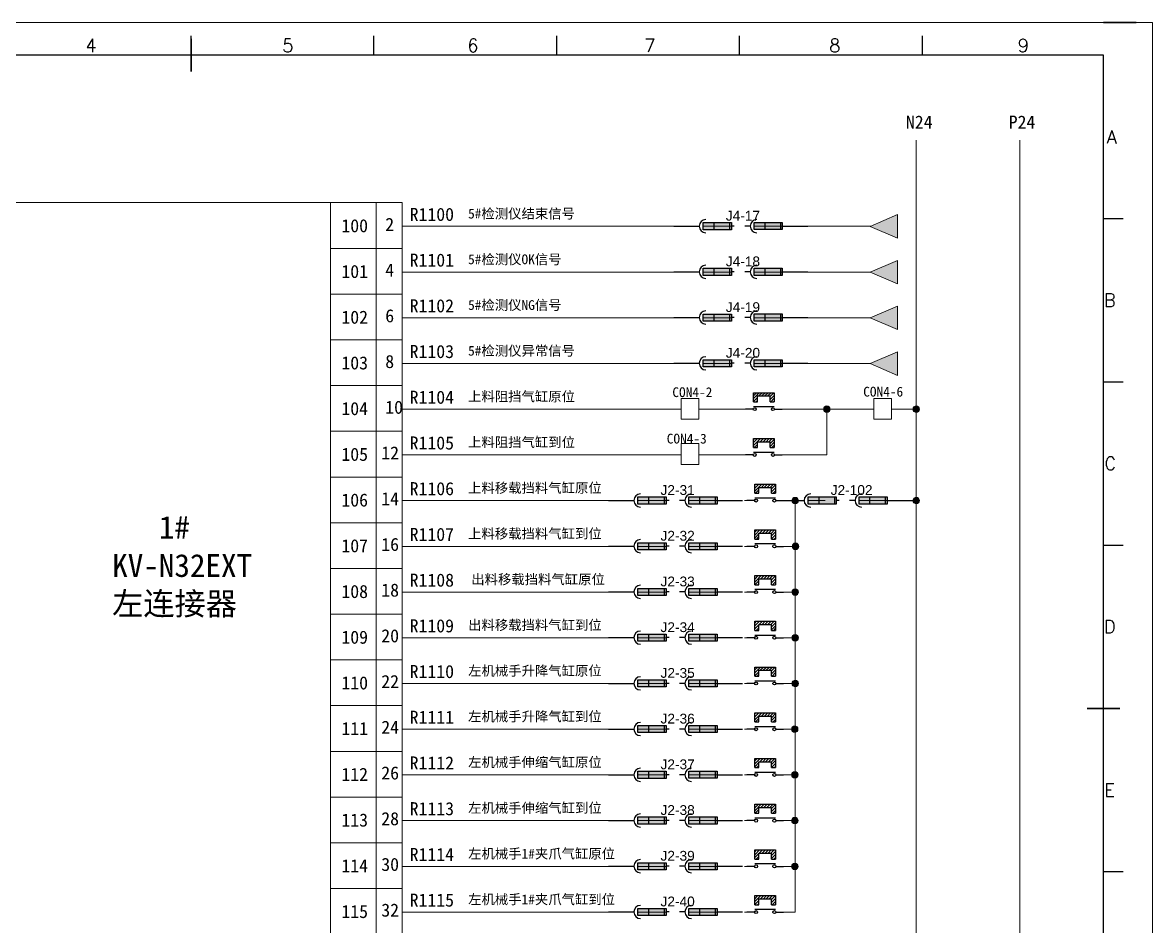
# Model space of a CAD drawing. Extents: x 2511 to 8703, y -745 to 3310.
# Drawn here: x 3263.3 to 3436.3, y 66.9 to 205.3 of the extents above; entities that cross this region are included whole.
import ezdxf
from ezdxf.enums import TextEntityAlignment as Align

# ---------------------------------------------------------------- set-up
doc = ezdxf.new("R2010")
doc.units = 0
doc.header["$MEASUREMENT"] = 0
for name, color, linetype in [('AE_BOR', 1, 'Continuous'), ('RED_1.5mm^2', 1, 'Continuous'), ('RED_14_THHN', 20, 'Continuous')]:
    doc.layers.add(name, color=color, linetype=linetype)
doc.styles.add('WD', font='romans.shx', dxfattribs={"bigfont": 'gbcbig.shx'})
doc.styles.add('样式 8', font='arial.ttf')

# ---------------------------------------------------------------- blocks, each defined once
blk = doc.blocks.new('gb_a2_a')
for p, q in [((584, 410), (25, 410)), ((584, 10), (584, 410))]:
    blk.add_line(p, q)
at = {"layer": 'AE_BOR', "color": 1, "lineweight": 15}
for p, q in [((4.93, 420), (598.93, 420)), ((598.93, 420), (598.93, 0))]:
    blk.add_line(p, q, dxfattribs=at)
at = {"layer": 'AE_BOR', "lineweight": 30}
blk.add_line((594, 420), (584, 420), dxfattribs=at)
at = {"layer": 'AE_BOR'}
for p, q in [((304.5, 410), (304.5, 416)), ((360.5, 410), (360.5, 416)), ((416.5, 410), (416.5, 416)), ((472.5, 410), (472.5, 416)), ((528.5, 410), (528.5, 416)), ((584, 360), (590, 360)), ((584, 310), (590, 310)), ((584, 260), (590, 260)), ((584, 160), (590, 160))]:
    blk.add_line(p, q, dxfattribs=at)
at = {"layer": 'AE_BOR', "color": 2, "lineweight": 30}
for p, q in [((304.5, 405), (304.5, 415)), ((579, 210), (589, 210))]:
    blk.add_line(p, q, dxfattribs=at)
at = {"layer": 'AE_BOR', "style": 'WD'}
for s, p in [('4', (273.82, 411)), ('5', (334.12, 411)), ('6', (390.81, 411)), ('7', (445.01, 411)), ('8', (501.67, 411)), ('9', (559.4, 411))]:
    blk.add_text(s, height=4, dxfattribs=at).set_placement(p, align=Align.CENTER)
for s, p in [('A', (588.05, 385)), ('B', (587.67, 335)), ('C', (587.86, 285)), ('D', (587.67, 235)), ('E', (587.48, 185))]:
    blk.add_text(s, height=4, dxfattribs=at).set_placement(p, align=Align.MIDDLE_RIGHT)
blk = doc.blocks.new('磁性开关')
at = {"linetype": 'ByBlock'}
h = blk.add_hatch(dxfattribs=at)
h.set_pattern_fill('ANSI31', color=256, scale=0.1, style=0)
h.set_pattern_definition([(45, (0, 0), (-0.224506403, 0.224506403), [])])
h.paths.add_polyline_path([(-1908.31, -775.79), (-1908.31, -776.69), (-1907.69, -776.69), (-1907.69, -775.29), (-1910.88, -775.29), (-1910.88, -776.69), (-1910.25, -776.69), (-1910.25, -775.79)])
for p, q in [((-1910.88, -776.69), (-1910.88, -775.29)), ((-1910.88, -775.29), (-1907.69, -775.29)), ((-1910.88, -776.69), (-1910.25, -776.69)), ((-1910.25, -776.69), (-1910.25, -775.79)), ((-1910.25, -775.79), (-1908.31, -775.79)), ((-1908.31, -776.69), (-1908.31, -775.79)), ((-1908.31, -776.69), (-1907.69, -776.69)), ((-1907.69, -775.29), (-1907.69, -776.69)), ((-1910.91, -777.81), (-1912.09, -777.81)), ((-1910.88, -777.39), (-1907.69, -777.39)), ((-1907.66, -777.81), (-1906.48, -777.81))]:
    blk.add_line(p, q, dxfattribs=at)
for centre in [(-1910.68, -777.81), (-1907.88, -777.81)]:
    blk.add_circle(centre, 0.225, dxfattribs=at)

msp = doc.modelspace()

# ---------------------------------------------------------------- hatches: boundary and pattern name
at = {"lineweight": 0}
for points in [[(3393.05, 174.04), (3397.26, 172.24), (3397.26, 175.85)], [(3393.05, 167.04), (3397.26, 165.24), (3397.26, 168.85)], [(3393.05, 160.04), (3397.26, 158.24), (3397.26, 161.85)], [(3393.05, 153.04), (3397.26, 151.24), (3397.26, 154.85)]]:
    msp.add_hatch(color=256, dxfattribs=at).paths.add_polyline_path(points)
h = msp.add_hatch(color=256, dxfattribs=at)
edge = h.paths.add_edge_path()
edge.add_arc((3386.42, 146.06), 0.5, 0, 360)
h = msp.add_hatch(color=256, dxfattribs=at)
edge = h.paths.add_edge_path()
edge.add_arc((3400.13, 146.06), 0.5, 0, 360)
h = msp.add_hatch(color=256, dxfattribs=at)
edge = h.paths.add_edge_path()
edge.add_arc((3381.58, 132.06), 0.5, 0, 360)
h = msp.add_hatch(color=256, dxfattribs=at)
edge = h.paths.add_edge_path()
edge.add_arc((3400.13, 132.06), 0.5, 0, 360)
h = msp.add_hatch(color=256, dxfattribs=at)
edge = h.paths.add_edge_path()
edge.add_arc((3381.62, 125.06), 0.5, 0, 360)
h = msp.add_hatch(color=256, dxfattribs=at)
edge = h.paths.add_edge_path()
edge.add_arc((3381.57, 118.06), 0.5, 0, 360)
h = msp.add_hatch(color=256, dxfattribs=at)
edge = h.paths.add_edge_path()
edge.add_arc((3381.57, 111.06), 0.5, 0, 360)
h = msp.add_hatch(color=256, dxfattribs=at)
edge = h.paths.add_edge_path()
edge.add_arc((3381.6, 104.06), 0.5, 0, 360)
h = msp.add_hatch(color=256, dxfattribs=at)
edge = h.paths.add_edge_path()
edge.add_arc((3381.51, 97.06), 0.5, 0, 360)
h = msp.add_hatch(color=256, dxfattribs=at)
edge = h.paths.add_edge_path()
edge.add_arc((3381.54, 90.06), 0.5, 0, 360)
h = msp.add_hatch(color=256, dxfattribs=at)
edge = h.paths.add_edge_path()
edge.add_arc((3381.54, 83.06), 0.5, 0, 360)
h = msp.add_hatch(color=256, dxfattribs=at)
edge = h.paths.add_edge_path()
edge.add_arc((3381.54, 76.06), 0.5, 0, 360)
at = {"layer": 'RED_1.5mm^2'}
h = msp.add_hatch(dxfattribs=at)
h.set_pattern_fill('ANGLE', color=0, scale=0.343, angle=-90)
h.set_pattern_definition([(270, (4631.7347, -941.572), (2.395855, -4e-16), [1.74244, -0.653415]), (360, (4631.7347, -941.572), (6e-16, 2.395855), [1.74244, -0.653415])])
h.paths.add_polyline_path([(3371.81, 173.54), (3371.81, 174.63), (3367.49, 174.63), (3367.49, 173.54)])
h = msp.add_hatch(color=6, dxfattribs=at)
h.dxf.hatch_style = 1
h.paths.add_polyline_path([(3371.81, 173.54), (3371.81, 174.63), (3367.49, 174.63), (3367.49, 173.54)])
h = msp.add_hatch(dxfattribs=at)
h.set_pattern_fill('ANGLE', color=0, scale=0.343, angle=-90)
h.set_pattern_definition([(270, (4639.536, -941.5688), (2.395855, -4e-16), [1.74244, -0.653415]), (360, (4639.536, -941.5688), (6e-16, 2.395855), [1.74244, -0.653415])])
h.paths.add_polyline_path([(3379.61, 173.55), (3379.61, 174.64), (3375.29, 174.64), (3375.29, 173.55)])
h = msp.add_hatch(color=6, dxfattribs=at)
h.dxf.hatch_style = 1
h.paths.add_polyline_path([(3379.61, 173.55), (3379.61, 174.64), (3375.29, 174.64), (3375.29, 173.55)])
h = msp.add_hatch(dxfattribs=at)
h.set_pattern_fill('ANGLE', color=0, scale=0.343, angle=-90)
h.set_pattern_definition([(270, (4631.7347, -948.572), (2.395855, -4e-16), [1.74244, -0.653415]), (360, (4631.7347, -948.572), (6e-16, 2.395855), [1.74244, -0.653415])])
h.paths.add_polyline_path([(3371.81, 166.54), (3371.81, 167.63), (3367.49, 167.63), (3367.49, 166.54)])
h = msp.add_hatch(color=6, dxfattribs=at)
h.dxf.hatch_style = 1
h.paths.add_polyline_path([(3371.81, 166.54), (3371.81, 167.63), (3367.49, 167.63), (3367.49, 166.54)])
h = msp.add_hatch(dxfattribs=at)
h.set_pattern_fill('ANGLE', color=0, scale=0.343, angle=-90)
h.set_pattern_definition([(270, (4639.536, -948.5688), (2.395855, -4e-16), [1.74244, -0.653415]), (360, (4639.536, -948.5688), (6e-16, 2.395855), [1.74244, -0.653415])])
h.paths.add_polyline_path([(3379.61, 166.55), (3379.61, 167.64), (3375.29, 167.64), (3375.29, 166.55)])
h = msp.add_hatch(color=6, dxfattribs=at)
h.dxf.hatch_style = 1
h.paths.add_polyline_path([(3379.61, 166.55), (3379.61, 167.64), (3375.29, 167.64), (3375.29, 166.55)])
h = msp.add_hatch(dxfattribs=at)
h.set_pattern_fill('ANGLE', color=0, scale=0.343, angle=-90)
h.set_pattern_definition([(270, (4631.7347, -955.572), (2.395855, -4e-16), [1.74244, -0.653415]), (360, (4631.7347, -955.572), (6e-16, 2.395855), [1.74244, -0.653415])])
h.paths.add_polyline_path([(3371.81, 159.54), (3371.81, 160.63), (3367.49, 160.63), (3367.49, 159.54)])
h = msp.add_hatch(color=6, dxfattribs=at)
h.dxf.hatch_style = 1
h.paths.add_polyline_path([(3371.81, 159.54), (3371.81, 160.63), (3367.49, 160.63), (3367.49, 159.54)])
h = msp.add_hatch(dxfattribs=at)
h.set_pattern_fill('ANGLE', color=0, scale=0.343, angle=-90)
h.set_pattern_definition([(270, (4639.536, -955.5688), (2.395855, -4e-16), [1.74244, -0.653415]), (360, (4639.536, -955.5688), (6e-16, 2.395855), [1.74244, -0.653415])])
h.paths.add_polyline_path([(3379.61, 159.55), (3379.61, 160.64), (3375.29, 160.64), (3375.29, 159.55)])
h = msp.add_hatch(color=6, dxfattribs=at)
h.dxf.hatch_style = 1
h.paths.add_polyline_path([(3379.61, 159.55), (3379.61, 160.64), (3375.29, 160.64), (3375.29, 159.55)])
h = msp.add_hatch(dxfattribs=at)
h.set_pattern_fill('ANGLE', color=0, scale=0.343, angle=-90)
h.set_pattern_definition([(270, (4631.7347, -962.572), (2.395855, -4e-16), [1.74244, -0.653415]), (360, (4631.7347, -962.572), (6e-16, 2.395855), [1.74244, -0.653415])])
h.paths.add_polyline_path([(3371.81, 152.54), (3371.81, 153.63), (3367.49, 153.63), (3367.49, 152.54)])
h = msp.add_hatch(color=6, dxfattribs=at)
h.dxf.hatch_style = 1
h.paths.add_polyline_path([(3371.81, 152.54), (3371.81, 153.63), (3367.49, 153.63), (3367.49, 152.54)])
h = msp.add_hatch(dxfattribs=at)
h.set_pattern_fill('ANGLE', color=0, scale=0.343, angle=-90)
h.set_pattern_definition([(270, (4639.536, -962.5688), (2.395855, -4e-16), [1.74244, -0.653415]), (360, (4639.536, -962.5688), (6e-16, 2.395855), [1.74244, -0.653415])])
h.paths.add_polyline_path([(3379.61, 152.55), (3379.61, 153.64), (3375.29, 153.64), (3375.29, 152.55)])
h = msp.add_hatch(color=6, dxfattribs=at)
h.dxf.hatch_style = 1
h.paths.add_polyline_path([(3379.61, 152.55), (3379.61, 153.64), (3375.29, 153.64), (3375.29, 152.55)])
h = msp.add_hatch(dxfattribs=at)
h.set_pattern_fill('ANGLE', color=0, scale=0.343, angle=-90)
h.set_pattern_definition([(270, (4621.7333, -983.583), (2.395855, -4e-16), [1.74244, -0.653415]), (360, (4621.7333, -983.583), (6e-16, 2.395855), [1.74244, -0.653415])])
h.paths.add_polyline_path([(3361.81, 131.53), (3361.81, 132.62), (3357.49, 132.62), (3357.49, 131.53)])
h = msp.add_hatch(color=1, dxfattribs=at)
h.dxf.hatch_style = 1
h.paths.add_polyline_path([(3361.81, 131.53), (3361.81, 132.62), (3357.49, 132.62), (3357.49, 131.53)])
h = msp.add_hatch(dxfattribs=at)
h.set_pattern_fill('ANGLE', color=0, scale=0.343, angle=-90)
h.set_pattern_definition([(270, (4629.5346, -983.5797), (2.395855, -4e-16), [1.74244, -0.653415]), (360, (4629.5346, -983.5797), (6e-16, 2.395855), [1.74244, -0.653415])])
h.paths.add_polyline_path([(3369.61, 131.54), (3369.61, 132.62), (3365.29, 132.62), (3365.29, 131.54)])
h = msp.add_hatch(color=1, dxfattribs=at)
h.dxf.hatch_style = 1
h.paths.add_polyline_path([(3369.61, 131.54), (3369.61, 132.62), (3365.29, 132.62), (3365.29, 131.54)])
h = msp.add_hatch(dxfattribs=at)
h.set_pattern_fill('ANGLE', color=0, scale=0.343, angle=-90)
h.set_pattern_definition([(270, (4647.8004, -983.583), (2.395855, -4e-16), [1.74244, -0.653415]), (360, (4647.8004, -983.583), (6e-16, 2.395855), [1.74244, -0.653415])])
h.paths.add_polyline_path([(3387.88, 131.53), (3387.88, 132.62), (3383.56, 132.62), (3383.56, 131.53)])
h = msp.add_hatch(color=1, dxfattribs=at)
h.dxf.hatch_style = 1
h.paths.add_polyline_path([(3387.88, 131.53), (3387.88, 132.62), (3383.56, 132.62), (3383.56, 131.53)])
h = msp.add_hatch(dxfattribs=at)
h.set_pattern_fill('ANGLE', color=0, scale=0.343, angle=-90)
h.set_pattern_definition([(270, (4655.6017, -983.5797), (2.395855, -4e-16), [1.74244, -0.653415]), (360, (4655.6017, -983.5797), (6e-16, 2.395855), [1.74244, -0.653415])])
h.paths.add_polyline_path([(3395.68, 131.54), (3395.68, 132.62), (3391.36, 132.62), (3391.36, 131.54)])
h = msp.add_hatch(color=1, dxfattribs=at)
h.dxf.hatch_style = 1
h.paths.add_polyline_path([(3395.68, 131.54), (3395.68, 132.62), (3391.36, 132.62), (3391.36, 131.54)])
h = msp.add_hatch(dxfattribs=at)
h.set_pattern_fill('ANGLE', color=0, scale=0.343, angle=-90)
h.set_pattern_definition([(270, (4621.7333, -990.583), (2.395855, -4e-16), [1.74244, -0.653415]), (360, (4621.7333, -990.583), (6e-16, 2.395855), [1.74244, -0.653415])])
h.paths.add_polyline_path([(3361.81, 124.53), (3361.81, 125.62), (3357.49, 125.62), (3357.49, 124.53)])
h = msp.add_hatch(color=1, dxfattribs=at)
h.dxf.hatch_style = 1
h.paths.add_polyline_path([(3361.81, 124.53), (3361.81, 125.62), (3357.49, 125.62), (3357.49, 124.53)])
h = msp.add_hatch(dxfattribs=at)
h.set_pattern_fill('ANGLE', color=0, scale=0.343, angle=-90)
h.set_pattern_definition([(270, (4629.5346, -990.5797), (2.395855, -4e-16), [1.74244, -0.653415]), (360, (4629.5346, -990.5797), (6e-16, 2.395855), [1.74244, -0.653415])])
h.paths.add_polyline_path([(3369.61, 124.54), (3369.61, 125.62), (3365.29, 125.62), (3365.29, 124.54)])
h = msp.add_hatch(color=1, dxfattribs=at)
h.dxf.hatch_style = 1
h.paths.add_polyline_path([(3369.61, 124.54), (3369.61, 125.62), (3365.29, 125.62), (3365.29, 124.54)])
h = msp.add_hatch(dxfattribs=at)
h.set_pattern_fill('ANGLE', color=0, scale=0.343, angle=-90)
h.set_pattern_definition([(270, (4621.7333, -997.583), (2.395855, -4e-16), [1.74244, -0.653415]), (360, (4621.7333, -997.583), (6e-16, 2.395855), [1.74244, -0.653415])])
h.paths.add_polyline_path([(3361.81, 117.53), (3361.81, 118.62), (3357.49, 118.62), (3357.49, 117.53)])
h = msp.add_hatch(color=1, dxfattribs=at)
h.dxf.hatch_style = 1
h.paths.add_polyline_path([(3361.81, 117.53), (3361.81, 118.62), (3357.49, 118.62), (3357.49, 117.53)])
h = msp.add_hatch(dxfattribs=at)
h.set_pattern_fill('ANGLE', color=0, scale=0.343, angle=-90)
h.set_pattern_definition([(270, (4629.5346, -997.5797), (2.395855, -4e-16), [1.74244, -0.653415]), (360, (4629.5346, -997.5797), (6e-16, 2.395855), [1.74244, -0.653415])])
h.paths.add_polyline_path([(3369.61, 117.54), (3369.61, 118.62), (3365.29, 118.62), (3365.29, 117.54)])
h = msp.add_hatch(color=1, dxfattribs=at)
h.dxf.hatch_style = 1
h.paths.add_polyline_path([(3369.61, 117.54), (3369.61, 118.62), (3365.29, 118.62), (3365.29, 117.54)])
h = msp.add_hatch(dxfattribs=at)
h.set_pattern_fill('ANGLE', color=0, scale=0.343, angle=-90)
h.set_pattern_definition([(270, (4621.7333, -1004.583), (2.395855, -4e-16), [1.74244, -0.653415]), (360, (4621.7333, -1004.583), (6e-16, 2.395855), [1.74244, -0.653415])])
h.paths.add_polyline_path([(3361.81, 110.53), (3361.81, 111.62), (3357.49, 111.62), (3357.49, 110.53)])
h = msp.add_hatch(color=1, dxfattribs=at)
h.dxf.hatch_style = 1
h.paths.add_polyline_path([(3361.81, 110.53), (3361.81, 111.62), (3357.49, 111.62), (3357.49, 110.53)])
h = msp.add_hatch(dxfattribs=at)
h.set_pattern_fill('ANGLE', color=0, scale=0.343, angle=-90)
h.set_pattern_definition([(270, (4629.5346, -1004.5797), (2.395855, -4e-16), [1.74244, -0.653415]), (360, (4629.5346, -1004.5797), (6e-16, 2.395855), [1.74244, -0.653415])])
h.paths.add_polyline_path([(3369.61, 110.54), (3369.61, 111.62), (3365.29, 111.62), (3365.29, 110.54)])
h = msp.add_hatch(color=1, dxfattribs=at)
h.dxf.hatch_style = 1
h.paths.add_polyline_path([(3369.61, 110.54), (3369.61, 111.62), (3365.29, 111.62), (3365.29, 110.54)])
h = msp.add_hatch(dxfattribs=at)
h.set_pattern_fill('ANGLE', color=0, scale=0.343, angle=-90)
h.set_pattern_definition([(270, (4621.7333, -1011.583), (2.395855, -4e-16), [1.74244, -0.653415]), (360, (4621.7333, -1011.583), (6e-16, 2.395855), [1.74244, -0.653415])])
h.paths.add_polyline_path([(3361.81, 103.53), (3361.81, 104.62), (3357.49, 104.62), (3357.49, 103.53)])
h = msp.add_hatch(color=1, dxfattribs=at)
h.dxf.hatch_style = 1
h.paths.add_polyline_path([(3361.81, 103.53), (3361.81, 104.62), (3357.49, 104.62), (3357.49, 103.53)])
h = msp.add_hatch(dxfattribs=at)
h.set_pattern_fill('ANGLE', color=0, scale=0.343, angle=-90)
h.set_pattern_definition([(270, (4629.5346, -1011.5797), (2.395855, -4e-16), [1.74244, -0.653415]), (360, (4629.5346, -1011.5797), (6e-16, 2.395855), [1.74244, -0.653415])])
h.paths.add_polyline_path([(3369.61, 103.54), (3369.61, 104.62), (3365.29, 104.62), (3365.29, 103.54)])
h = msp.add_hatch(color=1, dxfattribs=at)
h.dxf.hatch_style = 1
h.paths.add_polyline_path([(3369.61, 103.54), (3369.61, 104.62), (3365.29, 104.62), (3365.29, 103.54)])
h = msp.add_hatch(dxfattribs=at)
h.set_pattern_fill('ANGLE', color=0, scale=0.343, angle=-90)
h.set_pattern_definition([(270, (4621.7333, -1018.583), (2.395855, -4e-16), [1.74244, -0.653415]), (360, (4621.7333, -1018.583), (6e-16, 2.395855), [1.74244, -0.653415])])
h.paths.add_polyline_path([(3361.81, 96.53), (3361.81, 97.62), (3357.49, 97.62), (3357.49, 96.53)])
h = msp.add_hatch(color=1, dxfattribs=at)
h.dxf.hatch_style = 1
h.paths.add_polyline_path([(3361.81, 96.53), (3361.81, 97.62), (3357.49, 97.62), (3357.49, 96.53)])
h = msp.add_hatch(dxfattribs=at)
h.set_pattern_fill('ANGLE', color=0, scale=0.343, angle=-90)
h.set_pattern_definition([(270, (4629.5346, -1018.5797), (2.395855, -4e-16), [1.74244, -0.653415]), (360, (4629.5346, -1018.5797), (6e-16, 2.395855), [1.74244, -0.653415])])
h.paths.add_polyline_path([(3369.61, 96.54), (3369.61, 97.62), (3365.29, 97.62), (3365.29, 96.54)])
h = msp.add_hatch(color=1, dxfattribs=at)
h.dxf.hatch_style = 1
h.paths.add_polyline_path([(3369.61, 96.54), (3369.61, 97.62), (3365.29, 97.62), (3365.29, 96.54)])
h = msp.add_hatch(dxfattribs=at)
h.set_pattern_fill('ANGLE', color=0, scale=0.343, angle=-90)
h.set_pattern_definition([(270, (4621.7333, -1025.583), (2.395855, -4e-16), [1.74244, -0.653415]), (360, (4621.7333, -1025.583), (6e-16, 2.395855), [1.74244, -0.653415])])
h.paths.add_polyline_path([(3361.81, 89.53), (3361.81, 90.62), (3357.49, 90.62), (3357.49, 89.53)])
h = msp.add_hatch(color=1, dxfattribs=at)
h.dxf.hatch_style = 1
h.paths.add_polyline_path([(3361.81, 89.53), (3361.81, 90.62), (3357.49, 90.62), (3357.49, 89.53)])
h = msp.add_hatch(dxfattribs=at)
h.set_pattern_fill('ANGLE', color=0, scale=0.343, angle=-90)
h.set_pattern_definition([(270, (4629.5346, -1025.5797), (2.395855, -4e-16), [1.74244, -0.653415]), (360, (4629.5346, -1025.5797), (6e-16, 2.395855), [1.74244, -0.653415])])
h.paths.add_polyline_path([(3369.61, 89.54), (3369.61, 90.62), (3365.29, 90.62), (3365.29, 89.54)])
h = msp.add_hatch(color=1, dxfattribs=at)
h.dxf.hatch_style = 1
h.paths.add_polyline_path([(3369.61, 89.54), (3369.61, 90.62), (3365.29, 90.62), (3365.29, 89.54)])
h = msp.add_hatch(dxfattribs=at)
h.set_pattern_fill('ANGLE', color=0, scale=0.343, angle=-90)
h.set_pattern_definition([(270, (4621.7333, -1032.583), (2.395855, -4e-16), [1.74244, -0.653415]), (360, (4621.7333, -1032.583), (6e-16, 2.395855), [1.74244, -0.653415])])
h.paths.add_polyline_path([(3361.81, 82.53), (3361.81, 83.62), (3357.49, 83.62), (3357.49, 82.53)])
h = msp.add_hatch(color=1, dxfattribs=at)
h.dxf.hatch_style = 1
h.paths.add_polyline_path([(3361.81, 82.53), (3361.81, 83.62), (3357.49, 83.62), (3357.49, 82.53)])
h = msp.add_hatch(dxfattribs=at)
h.set_pattern_fill('ANGLE', color=0, scale=0.343, angle=-90)
h.set_pattern_definition([(270, (4629.5346, -1032.5797), (2.395855, -4e-16), [1.74244, -0.653415]), (360, (4629.5346, -1032.5797), (6e-16, 2.395855), [1.74244, -0.653415])])
h.paths.add_polyline_path([(3369.61, 82.54), (3369.61, 83.62), (3365.29, 83.62), (3365.29, 82.54)])
h = msp.add_hatch(color=1, dxfattribs=at)
h.dxf.hatch_style = 1
h.paths.add_polyline_path([(3369.61, 82.54), (3369.61, 83.62), (3365.29, 83.62), (3365.29, 82.54)])
h = msp.add_hatch(dxfattribs=at)
h.set_pattern_fill('ANGLE', color=0, scale=0.343, angle=-90)
h.set_pattern_definition([(270, (4621.7333, -1039.583), (2.395855, -4e-16), [1.74244, -0.653415]), (360, (4621.7333, -1039.583), (6e-16, 2.395855), [1.74244, -0.653415])])
h.paths.add_polyline_path([(3361.81, 75.53), (3361.81, 76.62), (3357.49, 76.62), (3357.49, 75.53)])
h = msp.add_hatch(color=1, dxfattribs=at)
h.dxf.hatch_style = 1
h.paths.add_polyline_path([(3361.81, 75.53), (3361.81, 76.62), (3357.49, 76.62), (3357.49, 75.53)])
h = msp.add_hatch(dxfattribs=at)
h.set_pattern_fill('ANGLE', color=0, scale=0.343, angle=-90)
h.set_pattern_definition([(270, (4629.5346, -1039.5797), (2.395855, -4e-16), [1.74244, -0.653415]), (360, (4629.5346, -1039.5797), (6e-16, 2.395855), [1.74244, -0.653415])])
h.paths.add_polyline_path([(3369.61, 75.54), (3369.61, 76.62), (3365.29, 76.62), (3365.29, 75.54)])
h = msp.add_hatch(color=1, dxfattribs=at)
h.dxf.hatch_style = 1
h.paths.add_polyline_path([(3369.61, 75.54), (3369.61, 76.62), (3365.29, 76.62), (3365.29, 75.54)])
h = msp.add_hatch(dxfattribs=at)
h.set_pattern_fill('ANGLE', color=0, scale=0.343, angle=-90)
h.set_pattern_definition([(270, (4621.7333, -1046.583), (2.395855, -4e-16), [1.74244, -0.653415]), (360, (4621.7333, -1046.583), (6e-16, 2.395855), [1.74244, -0.653415])])
h.paths.add_polyline_path([(3361.81, 68.53), (3361.81, 69.62), (3357.49, 69.62), (3357.49, 68.53)])
h = msp.add_hatch(color=1, dxfattribs=at)
h.dxf.hatch_style = 1
h.paths.add_polyline_path([(3361.81, 68.53), (3361.81, 69.62), (3357.49, 69.62), (3357.49, 68.53)])
h = msp.add_hatch(dxfattribs=at)
h.set_pattern_fill('ANGLE', color=0, scale=0.343, angle=-90)
h.set_pattern_definition([(270, (4629.5346, -1046.5797), (2.395855, -4e-16), [1.74244, -0.653415]), (360, (4629.5346, -1046.5797), (6e-16, 2.395855), [1.74244, -0.653415])])
h.paths.add_polyline_path([(3369.61, 68.54), (3369.61, 69.62), (3365.29, 69.62), (3365.29, 68.54)])
h = msp.add_hatch(color=1, dxfattribs=at)
h.dxf.hatch_style = 1
h.paths.add_polyline_path([(3369.61, 68.54), (3369.61, 69.62), (3365.29, 69.62), (3365.29, 68.54)])

# ---------------------------------------------------------------- linework, layer by layer
at = {"lineweight": 0}
for p, q in [((3400.13, 187.26), (3400.13, 34.22)), ((3416, 187.26), (3416, 34.22)), ((3310.4, 58.67), (3310.4, 177.72)), ((3317.4, 58.67), (3317.4, 177.67)), ((3393.05, 174.04), (3397.26, 175.85)), ((3397.26, 172.24), (3397.26, 175.85)), ((3321.4, 174.06), (3366.88, 174.06)), ((3367.49, 174.06), (3371.81, 174.06)), ((3375.29, 174.06), (3393.1, 174.06)), ((3393.05, 174.04), (3397.26, 172.24)), ((3321.4, 170.67), (3310.4, 170.67)), ((3393.05, 167.04), (3397.26, 168.85)), ((3397.26, 165.24), (3397.26, 168.85)), ((3321.44, 167.06), (3366.88, 167.06)), ((3367.49, 167.06), (3371.81, 167.06)), ((3375.29, 167.06), (3393.1, 167.06)), ((3393.05, 167.04), (3397.26, 165.24)), ((3321.4, 163.67), (3310.4, 163.67)), ((3393.05, 160.04), (3397.26, 161.85)), ((3397.26, 158.24), (3397.26, 161.85)), ((3321.44, 160.06), (3366.88, 160.06)), ((3367.49, 160.06), (3371.81, 160.06)), ((3375.29, 160.06), (3393.1, 160.06)), ((3393.05, 160.04), (3397.26, 158.24)), ((3321.4, 156.67), (3310.4, 156.67)), ((3393.05, 153.04), (3397.26, 154.85)), ((3397.26, 151.24), (3397.26, 154.85)), ((3321.44, 153.06), (3366.88, 153.06)), ((3367.49, 153.06), (3371.81, 153.06)), ((3375.29, 153.06), (3393.1, 153.06)), ((3393.05, 153.04), (3397.26, 151.24)), ((3321.4, 149.67), (3310.4, 149.67)), ((3321.44, 146.06), (3364.11, 146.06)), ((3366.81, 146.06), (3375.15, 146.06)), ((3373.61, 146.06), (3375.15, 146.06)), ((3378.4, 146.06), (3393.61, 146.06)), ((3386.43, 139.06), (3386.43, 146.06)), ((3390.58, 146.06), (3393.61, 146.06)), ((3396.32, 146.06), (3400.13, 146.06)), ((3321.4, 142.67), (3310.4, 142.67)), ((3321.44, 139.06), (3364.11, 139.06)), ((3366.81, 139.06), (3375.15, 139.06)), ((3373.61, 139.06), (3375.15, 139.06)), ((3378.4, 139.06), (3386.43, 139.06)), ((3321.4, 135.67), (3310.4, 135.67)), ((3321.44, 132.06), (3356.88, 132.06)), ((3357.49, 132.06), (3361.81, 132.06)), ((3365.29, 132.06), (3370.94, 132.06)), ((3373.81, 132.06), (3375.36, 132.06)), ((3378.61, 132.06), (3382.95, 132.06)), ((3381.56, 132.06), (3381.56, 69.06)), ((3383.56, 132.06), (3386.15, 132.06)), ((3390.58, 132.06), (3390.75, 132.06)), ((3391.36, 132.06), (3400.13, 132.06)), ((3321.4, 128.67), (3310.4, 128.67)), ((3321.44, 125.06), (3356.88, 125.06)), ((3357.49, 125.06), (3361.81, 125.06)), ((3365.29, 125.06), (3370.94, 125.06)), ((3373.81, 125.06), (3375.36, 125.06)), ((3378.61, 125.06), (3381.56, 125.06)), ((3321.4, 121.67), (3310.4, 121.67)), ((3321.44, 118.06), (3356.88, 118.06)), ((3357.49, 118.06), (3361.81, 118.06)), ((3365.29, 118.06), (3370.94, 118.06)), ((3373.81, 118.06), (3375.36, 118.06)), ((3378.61, 118.06), (3381.56, 118.06)), ((3321.4, 114.67), (3310.4, 114.67)), ((3321.44, 111.06), (3356.88, 111.06)), ((3357.49, 111.06), (3361.81, 111.06)), ((3365.29, 111.06), (3370.94, 111.06)), ((3373.81, 111.06), (3375.36, 111.06)), ((3378.61, 111.06), (3381.56, 111.06)), ((3321.4, 107.67), (3310.4, 107.67)), ((3321.44, 104.06), (3356.88, 104.06)), ((3357.49, 104.06), (3361.81, 104.06)), ((3365.29, 104.06), (3370.94, 104.06)), ((3373.81, 104.06), (3375.36, 104.06)), ((3378.61, 104.06), (3381.56, 104.06)), ((3321.4, 100.67), (3310.4, 100.67)), ((3321.44, 97.06), (3356.88, 97.06)), ((3357.49, 97.06), (3361.81, 97.06)), ((3365.29, 97.06), (3370.94, 97.06)), ((3373.81, 97.06), (3375.36, 97.06)), ((3378.61, 97.06), (3381.56, 97.06)), ((3321.4, 93.67), (3310.4, 93.67)), ((3321.44, 90.06), (3356.88, 90.06)), ((3357.49, 90.06), (3361.81, 90.06)), ((3365.29, 90.06), (3370.94, 90.06)), ((3373.81, 90.06), (3375.36, 90.06)), ((3378.61, 90.06), (3381.56, 90.06)), ((3321.4, 86.67), (3310.4, 86.67)), ((3321.44, 83.06), (3356.88, 83.06)), ((3357.49, 83.06), (3361.81, 83.06)), ((3365.29, 83.06), (3370.94, 83.06)), ((3373.81, 83.06), (3375.36, 83.06)), ((3378.61, 83.06), (3381.56, 83.06)), ((3321.4, 79.67), (3310.4, 79.67)), ((3321.44, 76.06), (3356.88, 76.06)), ((3357.49, 76.06), (3361.81, 76.06)), ((3365.29, 76.06), (3370.94, 76.06)), ((3373.81, 76.06), (3375.36, 76.06)), ((3378.61, 76.06), (3381.56, 76.06)), ((3321.4, 72.67), (3310.4, 72.67)), ((3321.44, 69.06), (3356.88, 69.06)), ((3357.49, 69.06), (3361.81, 69.06)), ((3365.29, 69.06), (3370.94, 69.06)), ((3373.81, 69.06), (3375.36, 69.06)), ((3378.61, 69.06), (3381.56, 69.06))]:
    msp.add_line(p, q, dxfattribs=at)
at = {"color": 6}
for p, q in [((3372.26, 174.09), (3371.81, 174.09)), ((3374.69, 174.09), (3373.86, 174.09)), ((3372.26, 167.09), (3371.81, 167.09)), ((3374.69, 167.09), (3373.86, 167.09)), ((3372.26, 160.09), (3371.81, 160.09)), ((3374.69, 160.09), (3373.86, 160.09)), ((3372.26, 153.09), (3371.81, 153.09)), ((3374.69, 153.09), (3373.86, 153.09))]:
    msp.add_line(p, q, dxfattribs=at)
at = {"color": 1}
for p, q in [((3362.26, 132.08), (3361.81, 132.08)), ((3364.68, 132.08), (3363.86, 132.08)), ((3388.33, 132.08), (3387.88, 132.08)), ((3390.75, 132.08), (3389.92, 132.08)), ((3362.26, 125.08), (3361.81, 125.08)), ((3364.68, 125.08), (3363.86, 125.08)), ((3362.26, 118.08), (3361.81, 118.08)), ((3364.68, 118.08), (3363.86, 118.08)), ((3362.26, 111.08), (3361.81, 111.08)), ((3364.68, 111.08), (3363.86, 111.08)), ((3362.26, 104.08), (3361.81, 104.08)), ((3364.68, 104.08), (3363.86, 104.08)), ((3362.26, 97.08), (3361.81, 97.08)), ((3364.68, 97.08), (3363.86, 97.08)), ((3362.26, 90.08), (3361.81, 90.08)), ((3364.68, 90.08), (3363.86, 90.08)), ((3362.26, 83.08), (3361.81, 83.08)), ((3364.68, 83.08), (3363.86, 83.08)), ((3362.26, 76.08), (3361.81, 76.08)), ((3364.68, 76.08), (3363.86, 76.08)), ((3362.26, 69.08), (3361.81, 69.08)), ((3364.68, 69.08), (3363.86, 69.08))]:
    msp.add_line(p, q, dxfattribs=at)
at = {"lineweight": 0}
msp.add_lwpolyline([(3321.4, 58.67), (3251.44, 58.67), (3251.44, 177.72), (3321.4, 177.72)], close=True, dxfattribs=at)
at = {"color": 1}
for points in [[(3371.81, 174.63), (3371.81, 173.54), (3367.49, 173.54), (3367.49, 174.63)], [(3379.61, 174.64), (3379.61, 173.55), (3375.29, 173.55), (3375.29, 174.64)], [(3371.81, 167.63), (3371.81, 166.54), (3367.49, 166.54), (3367.49, 167.63)], [(3379.61, 167.64), (3379.61, 166.55), (3375.29, 166.55), (3375.29, 167.64)], [(3371.81, 160.63), (3371.81, 159.54), (3367.49, 159.54), (3367.49, 160.63)], [(3379.61, 160.64), (3379.61, 159.55), (3375.29, 159.55), (3375.29, 160.64)], [(3371.81, 153.63), (3371.81, 152.54), (3367.49, 152.54), (3367.49, 153.63)], [(3379.61, 153.64), (3379.61, 152.55), (3375.29, 152.55), (3375.29, 153.64)], [(3361.81, 132.62), (3361.81, 131.53), (3357.49, 131.53), (3357.49, 132.62)], [(3369.61, 132.62), (3369.61, 131.54), (3365.29, 131.54), (3365.29, 132.62)], [(3387.88, 132.62), (3387.88, 131.53), (3383.56, 131.53), (3383.56, 132.62)], [(3395.68, 132.62), (3395.68, 131.54), (3391.36, 131.54), (3391.36, 132.62)], [(3361.81, 125.62), (3361.81, 124.53), (3357.49, 124.53), (3357.49, 125.62)], [(3369.61, 125.62), (3369.61, 124.54), (3365.29, 124.54), (3365.29, 125.62)], [(3361.81, 118.62), (3361.81, 117.53), (3357.49, 117.53), (3357.49, 118.62)], [(3369.61, 118.62), (3369.61, 117.54), (3365.29, 117.54), (3365.29, 118.62)], [(3361.81, 111.62), (3361.81, 110.53), (3357.49, 110.53), (3357.49, 111.62)], [(3369.61, 111.62), (3369.61, 110.54), (3365.29, 110.54), (3365.29, 111.62)], [(3361.81, 104.62), (3361.81, 103.53), (3357.49, 103.53), (3357.49, 104.62)], [(3369.61, 104.62), (3369.61, 103.54), (3365.29, 103.54), (3365.29, 104.62)], [(3361.81, 97.62), (3361.81, 96.53), (3357.49, 96.53), (3357.49, 97.62)], [(3369.61, 97.62), (3369.61, 96.54), (3365.29, 96.54), (3365.29, 97.62)], [(3361.81, 90.62), (3361.81, 89.53), (3357.49, 89.53), (3357.49, 90.62)], [(3369.61, 90.62), (3369.61, 89.54), (3365.29, 89.54), (3365.29, 90.62)], [(3361.81, 83.62), (3361.81, 82.53), (3357.49, 82.53), (3357.49, 83.62)], [(3369.61, 83.62), (3369.61, 82.54), (3365.29, 82.54), (3365.29, 83.62)], [(3361.81, 76.62), (3361.81, 75.53), (3357.49, 75.53), (3357.49, 76.62)], [(3369.61, 76.62), (3369.61, 75.54), (3365.29, 75.54), (3365.29, 76.62)], [(3361.81, 69.62), (3361.81, 68.53), (3357.49, 68.53), (3357.49, 69.62)], [(3369.61, 69.62), (3369.61, 68.54), (3365.29, 68.54), (3365.29, 69.62)]]:
    msp.add_lwpolyline(points, close=True, dxfattribs=at)
at = {"color": 5, "lineweight": 0}
for points in [[(3364.11, 147.71), (3366.81, 147.71), (3366.81, 144.52), (3364.11, 144.52)], [(3393.61, 147.71), (3396.32, 147.71), (3396.32, 144.52), (3393.61, 144.52)], [(3364.11, 140.81), (3366.81, 140.81), (3366.81, 137.61), (3364.11, 137.61)]]:
    msp.add_lwpolyline(points, close=True, dxfattribs=at)
at = {"lineweight": 0}
for centre in [(3386.42, 146.06), (3400.13, 146.06), (3381.58, 132.06), (3400.13, 132.06), (3381.62, 125.06), (3381.57, 118.06), (3381.57, 111.06), (3381.6, 104.06), (3381.51, 97.06), (3381.54, 90.06), (3381.54, 83.06), (3381.54, 76.06)]:
    msp.add_circle(centre, 0.5, dxfattribs=at)
at = {"color": 6}
for centre in [(3367.9, 174.09), (3375.7, 174.09), (3367.9, 167.09), (3375.7, 167.09), (3367.9, 160.09), (3375.7, 160.09), (3367.9, 153.09), (3375.7, 153.09)]:
    msp.add_arc(centre, 1.01, 90, 270, dxfattribs=at)
at = {"color": 1}
for centre in [(3357.9, 132.08), (3365.7, 132.08), (3383.96, 132.08), (3391.76, 132.08), (3357.9, 125.08), (3365.7, 125.08), (3357.9, 118.08), (3365.7, 118.08), (3357.9, 111.08), (3365.7, 111.08), (3357.9, 104.08), (3365.7, 104.08), (3357.9, 97.08), (3365.7, 97.08), (3357.9, 90.08), (3365.7, 90.08), (3357.9, 83.08), (3365.7, 83.08), (3357.9, 76.08), (3365.7, 76.08), (3357.9, 69.08), (3365.7, 69.08)]:
    msp.add_arc(centre, 1.01, 90, 270, dxfattribs=at)
at = {"layer": 'RED_14_THHN', "color": 6}
for p, q in [((3362.99, 174.09), (3366.88, 174.09)), ((3379.61, 174.09), (3383.51, 174.09)), ((3362.99, 167.09), (3366.88, 167.09)), ((3379.61, 167.09), (3383.51, 167.09)), ((3362.99, 160.09), (3366.88, 160.09)), ((3379.61, 160.09), (3383.51, 160.09)), ((3362.99, 153.09), (3366.88, 153.09)), ((3379.61, 153.09), (3383.51, 153.09))]:
    msp.add_line(p, q, dxfattribs=at)
at = {"layer": 'RED_14_THHN', "color": 1}
for p, q in [((3352.99, 132.08), (3356.88, 132.08)), ((3369.61, 132.08), (3373.51, 132.08)), ((3379.05, 132.08), (3382.95, 132.08)), ((3395.68, 132.08), (3399.58, 132.08)), ((3352.99, 125.08), (3356.88, 125.08)), ((3369.61, 125.08), (3373.51, 125.08)), ((3352.99, 118.08), (3356.88, 118.08)), ((3369.61, 118.08), (3373.51, 118.08)), ((3352.99, 111.08), (3356.88, 111.08)), ((3369.61, 111.08), (3373.51, 111.08)), ((3352.99, 104.08), (3356.88, 104.08)), ((3369.61, 104.08), (3373.51, 104.08)), ((3352.99, 97.08), (3356.88, 97.08)), ((3369.61, 97.08), (3373.51, 97.08)), ((3352.99, 90.08), (3356.88, 90.08)), ((3369.61, 90.08), (3373.51, 90.08)), ((3352.99, 83.08), (3356.88, 83.08)), ((3369.61, 83.08), (3373.51, 83.08)), ((3352.99, 76.08), (3356.88, 76.08)), ((3369.61, 76.08), (3373.51, 76.08)), ((3352.99, 69.08), (3356.88, 69.08)), ((3369.61, 69.08), (3373.51, 69.08))]:
    msp.add_line(p, q, dxfattribs=at)

# ---------------------------------------------------------------- block references
at = {"xscale": 0.5, "yscale": 0.5, "zscale": 0.5}
msp.add_blockref('gb_a2_a', (3136.82, -4.75), dxfattribs=at)
at = {"linetype": 'ByBlock'}
for p in [(5286.06, 923.87), (5286.06, 916.87), (5286.27, 909.87), (5286.27, 902.87), (5286.27, 895.87), (5286.27, 888.87), (5286.27, 881.87), (5286.27, 874.87), (5286.27, 867.87), (5286.27, 860.87), (5286.27, 853.87), (5286.27, 846.87)]:
    msp.add_blockref('磁性开关', p, dxfattribs=at)

# ---------------------------------------------------------------- texts
at = {"lineweight": 0, "attachment_point": 1}
for s, insert, char_height, width in [('{\\fSimSun|b0|i0|c134|p2;N24}', (3398.54, 191.02), 2, 14.6941), ('{\\fSimSun|b0|i0|c134|p2;P24}', (3414.28, 191.02), 2, 14.6941), ('{\\fSimSun|b0|i0|c134|p2;R1100}', (3322.53, 176.89), 2, 2.4162), ('{\\fSimSun|b0|i0|c134|p2;5#检测仪结束信号}', (3331.49, 176.76), 1.5, 24.2309), ('{\\fSimSun|b0|i0|c134|p2;100}', (3312.08, 175.15), 2, 2.4162), ('{\\fSimSun|b0|i0|c134|p2;2}', (3318.8, 175.36), 2, 2.4162), ('{\\fSimSun|b0|i0|c134|p2;R1101}', (3322.53, 169.89), 2, 2.4162), ('{\\fSimSun|b0|i0|c134|p2;5#检测仪OK信号}', (3331.49, 169.76), 1.5, 24.2309), ('{\\fSimSun|b0|i0|c134|p2;101}', (3312.08, 168.15), 2, 2.4162), ('{\\fSimSun|b0|i0|c134|p2;4}', (3318.8, 168.36), 2, 2.4162), ('{\\fSimSun|b0|i0|c134|p2;R1102}', (3322.53, 162.89), 2, 2.4162), ('{\\fSimSun|b0|i0|c134|p2;5#检测仪NG信号}', (3331.49, 162.76), 1.5, 24.2309), ('{\\fSimSun|b0|i0|c134|p2;102}', (3312.08, 161.15), 2, 2.4162), ('{\\fSimSun|b0|i0|c134|p2;6}', (3318.8, 161.36), 2, 2.4162), ('{\\fSimSun|b0|i0|c134|p2;R1103}', (3322.53, 155.89), 2, 2.4162), ('{\\fSimSun|b0|i0|c134|p2;5#检测仪异常信号}', (3331.49, 155.76), 1.5, 24.2309), ('{\\fSimSun|b0|i0|c134|p2;103}', (3312.08, 154.15), 2, 2.4162), ('{\\fSimSun|b0|i0|c134|p2;8}', (3318.8, 154.36), 2, 2.4162), ('{\\fSimSun|b0|i0|c134|p2;R1104}', (3322.53, 148.89), 2, 2.4162), ('{\\fSimSun|b0|i0|c134|p2;上料阻挡气缸原位}', (3331.49, 148.76), 1.5, 24.2309), ('{\\fSimSun|b1|i0|c0|p2;\\C1;CO\\fSimSun|b1|i0|c134|p2;N4\\fSimSun|b1|i0|c0|p2;-\\fSimSun|b1|i0|c134|p2;2}', (3362.77, 149.41), 1.5, 1.2627), ('{\\fSimSun|b1|i0|c0|p2;\\C1;CO\\fSimSun|b1|i0|c134|p2;N4\\fSimSun|b1|i0|c0|p2;-\\fSimSun|b1|i0|c134|p2;6}', (3392, 149.49), 1.5, 1.2627), ('{\\fSimSun|b0|i0|c134|p2;104}', (3312.08, 147.15), 2, 2.4162), ('{\\fSimSun|b0|i0|c134|p2;10}', (3318.8, 147.36), 2, 2.4162), ('{\\fSimSun|b0|i0|c134|p2;上料阻挡气缸到位}', (3331.49, 141.76), 1.5, 24.2309), ('{\\fSimSun|b1|i0|c0|p2;\\C1;CO\\fSimSun|b1|i0|c134|p2;N4\\fSimSun|b1|i0|c0|p2;-\\fSimSun|b1|i0|c134|p2;3}', (3361.91, 142.3), 1.5, 1.2627), ('{\\fSimSun|b0|i0|c134|p2;12}', (3318.19, 140.36), 2, 2.4162), ('{\\fSimSun|b0|i0|c134|p2;R1105}', (3322.53, 141.89), 2, 2.4162), ('{\\fSimSun|b0|i0|c134|p2;105}', (3312.08, 140.15), 2, 2.4162), ('{\\fSimSun|b0|i0|c134|p2;上料移载挡料气缸原位}', (3331.49, 134.76), 1.5, 24.2309), ('{\\fSimSun|b0|i0|c134|p2;14}', (3318.19, 133.36), 2, 2.4162), ('{\\fSimSun|b0|i0|c134|p2;R1106}', (3322.53, 134.89), 2, 2.4162), ('{\\fSimSun|b0|i0|c134|p2;106}', (3312.08, 133.15), 2, 2.4162), ('{\\fSimSun|b0|i0|c134|p2;   1# KV-N32EXT\\P左连接器}', (3276.98, 129.71), 3.5, 23.3297), ('{\\fSimSun|b0|i0|c134|p2;16}', (3318.19, 126.36), 2, 2.4162), ('{\\fSimSun|b0|i0|c134|p2;R1107}', (3322.53, 127.89), 2, 2.4162), ('{\\fSimSun|b0|i0|c134|p2;上料移载挡料气缸到位}', (3331.49, 127.76), 1.5, 24.2309), ('{\\fSimSun|b0|i0|c134|p2;107}', (3312.08, 126.15), 2, 2.4162), ('{\\fSimSun|b0|i0|c134|p2;R1108}', (3322.53, 120.89), 2, 2.4162), ('{\\fSimSun|b0|i0|c134|p2;出料移载挡料气缸原位}', (3331.97, 120.76), 1.5, 24.2309), ('{\\fSimSun|b0|i0|c134|p2;108}', (3312.08, 119.15), 2, 2.4162), ('{\\fSimSun|b0|i0|c134|p2;18}', (3318.19, 119.36), 2, 2.4162), ('{\\fSimSun|b0|i0|c134|p2;R1109}', (3322.53, 113.89), 2, 2.4162), ('{\\fSimSun|b0|i0|c134|p2;出料移载挡料气缸到位}', (3331.49, 113.76), 1.5, 24.2309), ('{\\fSimSun|b0|i0|c134|p2;109}', (3312.08, 112.15), 2, 2.4162), ('{\\fSimSun|b0|i0|c134|p2;20}', (3318.19, 112.36), 2, 2.4162), ('{\\fSimSun|b0|i0|c134|p2;R1110}', (3322.53, 106.89), 2, 2.4162), ('{\\fSimSun|b0|i0|c134|p2;左机械手升降气缸原位}', (3331.49, 106.76), 1.5, 24.2309), ('{\\fSimSun|b0|i0|c134|p2;110}', (3312.08, 105.15), 2, 2.4162), ('{\\fSimSun|b0|i0|c134|p2;22}', (3318.19, 105.36), 2, 2.4162), ('{\\fSimSun|b0|i0|c134|p2;R1111}', (3322.53, 99.89), 2, 2.4162), ('{\\fSimSun|b0|i0|c134|p2;左机械手升降气缸到位}', (3331.49, 99.76), 1.5, 24.2309), ('{\\fSimSun|b0|i0|c134|p2;111}', (3312.08, 98.15), 2, 2.4162), ('{\\fSimSun|b0|i0|c134|p2;24}', (3318.19, 98.36), 2, 2.4162), ('{\\fSimSun|b0|i0|c134|p2;R1112}', (3322.53, 92.89), 2, 2.4162), ('{\\fSimSun|b0|i0|c134|p2;左机械手伸缩气缸原位}', (3331.49, 92.76), 1.5, 24.2309), ('{\\fSimSun|b0|i0|c134|p2;112}', (3312.08, 91.15), 2, 2.4162), ('{\\fSimSun|b0|i0|c134|p2;26}', (3318.19, 91.36), 2, 2.4162), ('{\\fSimSun|b0|i0|c134|p2;R1113}', (3322.53, 85.89), 2, 2.4162), ('{\\fSimSun|b0|i0|c134|p2;左机械手伸缩气缸到位}', (3331.49, 85.76), 1.5, 24.2309), ('{\\fSimSun|b0|i0|c134|p2;113}', (3312.08, 84.15), 2, 2.4162), ('{\\fSimSun|b0|i0|c134|p2;28}', (3318.19, 84.36), 2, 2.4162), ('{\\fSimSun|b0|i0|c134|p2;R1114}', (3322.53, 78.89), 2, 2.4162), ('{\\fSimSun|b0|i0|c134|p2;左机械手1#夹爪气缸原位}', (3331.49, 78.76), 1.5, 24.2309), ('{\\fSimSun|b0|i0|c134|p2;114}', (3312.08, 77.15), 2, 2.4162), ('{\\fSimSun|b0|i0|c134|p2;30}', (3318.19, 77.36), 2, 2.4162), ('{\\fSimSun|b0|i0|c134|p2;R1115}', (3322.53, 71.89), 2, 2.4162), ('{\\fSimSun|b0|i0|c134|p2;左机械手1#夹爪气缸到位}', (3331.49, 71.76), 1.5, 24.2309), ('{\\fSimSun|b0|i0|c134|p2;115}', (3312.08, 70.15), 2, 2.4162), ('{\\fSimSun|b0|i0|c134|p2;32}', (3318.19, 70.36), 2, 2.4162)]:
    msp.add_mtext(s, dxfattribs=dict(at, insert=insert, char_height=char_height, width=width))
at = {"color": 2, "char_height": 1.5, "attachment_point": 1, "style": '样式 8'}
for s, insert in [('J4-17', (3370.96, 176.44)), ('J4-18', (3370.96, 169.44)), ('J4-19', (3370.96, 162.44)), ('J4-20', (3370.96, 155.44)), ('J2-31', (3360.96, 134.43)), ('J2-102', (3387.02, 134.43)), ('J2-32', (3360.96, 127.43)), ('J2-33', (3360.96, 120.43)), ('J2-34', (3360.96, 113.43)), ('J2-35', (3360.96, 106.43)), ('J2-36', (3360.96, 99.43)), ('J2-37', (3360.96, 92.43)), ('J2-38', (3360.96, 85.43)), ('J2-39', (3360.96, 78.43)), ('J2-40', (3360.96, 71.43))]:
    msp.add_mtext_dynamic_manual_height_columns(s, width=11.5248, gutter_width=12.5, heights=[0], dxfattribs=dict(at, insert=insert))

doc.saveas('drawing.dxf')
